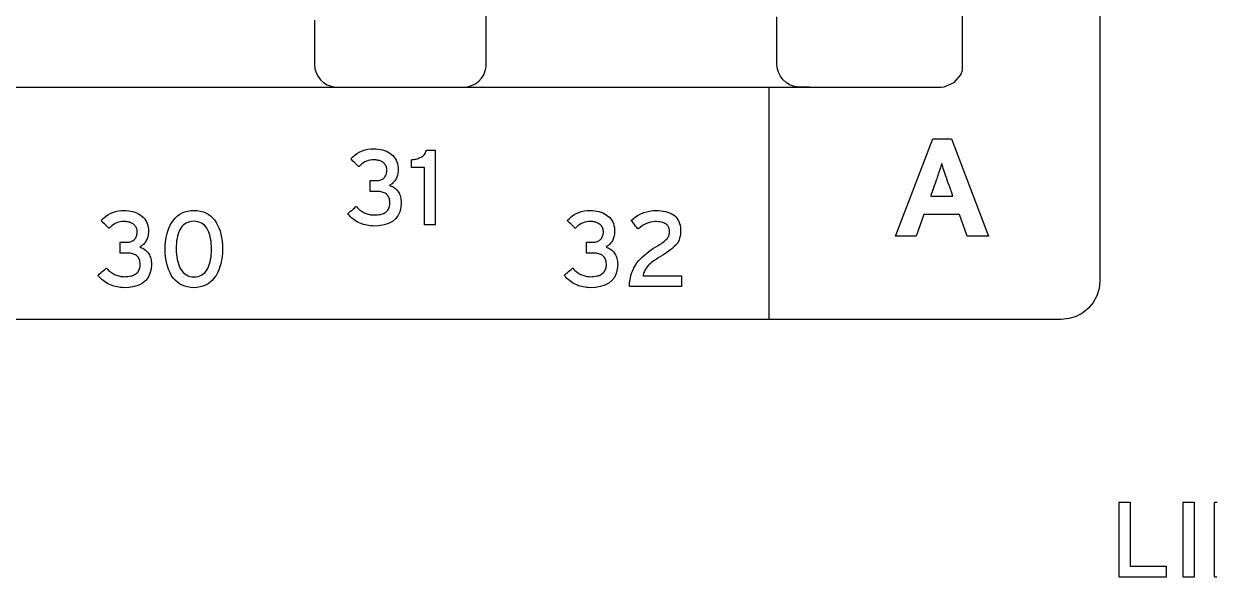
# Model space of a CAD drawing. Extents: x 1 to 47.7, y 0.2 to 35.
# Drawn here: x 36.083 to 37.63, y 12.995 to 13.713 of the extents above; entities that cross this region are included whole.
import ezdxf

# ---------------------------------------------------------------- set-up
doc = ezdxf.new("R2010")
doc.units = 0
doc.header["$MEASUREMENT"] = 0
doc.layers.add('8_0_____DWG', color=7, linetype='CONTINUOUS')

msp = doc.modelspace()

# ---------------------------------------------------------------- linework, layer by layer
at = {"layer": '8_0_____DWG'}
for points in [[(36.4597, 13.718), (36.4597, 13.6762), (36.4597, 13.6605), (36.4602, 13.6549), (36.4618, 13.6497), (36.4643, 13.645), (36.4675, 13.6408), (36.4715, 13.6372), (36.4761, 13.6344), (36.4813, 13.6324), (36.4868, 13.6314), (36.4913, 13.6313), (36.5031, 13.6313), (36.5237, 13.6313), (36.5498, 13.6313), (36.5783, 13.6313), (36.606, 13.6313), (36.6297, 13.6313), (36.6463, 13.6313), (36.6525, 13.6313), (36.6582, 13.6318), (36.6636, 13.6333), (36.6685, 13.6357), (36.6728, 13.6389), (36.6764, 13.6428), (36.6793, 13.6473), (36.6813, 13.6523), (36.6824, 13.6577), (36.6825, 13.6646), (36.6825, 13.6943), (36.6825, 13.7461)], [(36.0393, 13.6311), (36.1651, 13.6311), (36.2865, 13.6311), (36.4029, 13.6311), (36.5141, 13.6311), (36.6194, 13.6311), (36.7185, 13.6311), (36.811, 13.6311), (36.8963, 13.6311), (36.9361, 13.6311), (36.974, 13.6311), (37.0099, 13.6311), (37.0437, 13.6311), (37.0754, 13.6311), (37.105, 13.6311), (37.1323, 13.6311), (37.1573, 13.6311), (37.18, 13.6311), (37.2003, 13.6311), (37.2181, 13.6311), (37.2335, 13.6311), (37.2463, 13.6311), (37.2564, 13.6311), (37.2639, 13.6311), (37.2687, 13.6311), (37.2711, 13.6311), (37.273, 13.6312), (37.2768, 13.6316), (37.2898, 13.6371), (37.2984, 13.647), (37.3004, 13.6532), (37.3007, 13.6565), (37.3007, 13.6608), (37.3007, 13.6664), (37.3007, 13.6743), (37.3007, 13.6961), (37.3007, 13.7244)], [(37.4787, 13.7347), (37.4787, 13.7043), (37.4787, 13.6748), (37.4787, 13.6463), (37.4787, 13.6189), (37.4787, 13.5925), (37.4787, 13.5674), (37.4787, 13.5435), (37.4787, 13.521), (37.4787, 13.4999), (37.4787, 13.4802), (37.4787, 13.4621), (37.4787, 13.4455), (37.4787, 13.4307), (37.4787, 13.4176), (37.4787, 13.4064), (37.4787, 13.397), (37.4787, 13.3896), (37.4787, 13.3842), (37.4787, 13.3809), (37.4787, 13.3798), (37.4787, 13.3798), (37.4777, 13.3697), (37.4748, 13.3603), (37.4702, 13.3518), (37.4641, 13.3444), (37.4567, 13.3383), (37.4482, 13.3337), (37.4388, 13.3308), (37.4287, 13.3298), (37.4282, 13.3298), (37.4267, 13.3298), (37.4242, 13.3298), (37.4206, 13.3298), (37.4161, 13.3298), (37.4107, 13.3298), (37.4042, 13.3298), (37.3968, 13.3298), (37.3884, 13.3298), (37.3791, 13.3298), (37.3688, 13.3298), (37.3576, 13.3298), (37.3455, 13.3298), (37.3324, 13.3298), (37.3185, 13.3298), (37.3036, 13.3298), (37.2879, 13.3298), (37.2712, 13.3298), (37.2537, 13.3298), (37.2354, 13.3298), (37.2161, 13.3298), (37.196, 13.3298), (37.1751, 13.3298), (37.1534, 13.3298), (37.1073, 13.3298), (37.0581, 13.3298), (37.0056, 13.3298), (36.9501, 13.3298), (36.8914, 13.3298), (36.8298, 13.3298), (36.7652, 13.3298), (36.6978, 13.3298), (36.6276, 13.3298), (36.5546, 13.3298), (36.4789, 13.3298), (36.4007, 13.3298), (36.3198, 13.3298), (36.2365, 13.3298), (36.1508, 13.3298), (36.0627, 13.3298)], [(37.102, 13.6311), (37.1016, 13.6311), (37.1003, 13.6311), (37.0985, 13.6311), (37.0964, 13.6311), (37.0942, 13.6311), (37.0922, 13.6311), (37.0907, 13.6311), (37.0898, 13.6311), (37.0868, 13.6312), (37.0812, 13.6323), (37.0761, 13.6344), (37.0715, 13.6374), (37.0675, 13.6411), (37.0642, 13.6456), (37.0618, 13.6506), (37.0602, 13.6561), (37.0597, 13.662), (37.0597, 13.6786), (37.0597, 13.7227)], [(37.049, 13.6313), (37.049, 13.3298)], [(37.3067, 13.4377), (37.2967, 13.4658), (37.2505, 13.4658), (37.2406, 13.4377), (37.2135, 13.4377), (37.2619, 13.564), (37.2864, 13.564), (37.3344, 13.4377), (37.3067, 13.4377)], [(37.5038, 12.9951), (37.5038, 13.0923), (37.5179, 13.0923), (37.5179, 13.0094), (37.5648, 13.0094), (37.5648, 12.9951), (37.5038, 12.9951)], [(37.587, 12.9951), (37.587, 13.0923), (37.6011, 13.0923), (37.6011, 12.9951), (37.587, 12.9951)], [(37.6305, 12.9951), (37.6288, 12.9951), (37.6278, 12.9951), (37.6276, 12.9958), (37.6276, 13.0021), (37.6276, 13.0136), (37.6276, 13.0284), (37.6276, 13.0449), (37.6276, 13.0613), (37.6276, 13.0758), (37.6276, 13.0866), (37.6276, 13.092), (37.6279, 13.0923), (37.6291, 13.0923), (37.6309, 13.0923)]]:
    msp.add_lwpolyline(points, dxfattribs=at)
for points in [[(36.5722, 13.4813), (36.5716, 13.4749), (36.5702, 13.4692), (36.5679, 13.4643), (36.5647, 13.4602), (36.5607, 13.4568), (36.5558, 13.4542), (36.55, 13.4523), (36.5433, 13.4512), (36.5366, 13.4509), (36.5343, 13.451), (36.532, 13.4512), (36.5298, 13.4515), (36.5276, 13.452), (36.5254, 13.4525), (36.5233, 13.4531), (36.5211, 13.4538), (36.519, 13.4546), (36.5169, 13.4555), (36.5149, 13.4565), (36.513, 13.4577), (36.5112, 13.4589), (36.5095, 13.4601), (36.5079, 13.4615), (36.5064, 13.4629), (36.505, 13.4645), (36.5037, 13.4661), (36.5031, 13.4671), (36.5037, 13.4677), (36.505, 13.4688), (36.5066, 13.4702), (36.5084, 13.4717), (36.5102, 13.4733), (36.5118, 13.4747), (36.513, 13.4758), (36.5137, 13.4764), (36.5144, 13.4757), (36.5155, 13.4745), (36.5166, 13.4734), (36.5177, 13.4724), (36.5189, 13.4714), (36.5201, 13.4705), (36.5214, 13.4697), (36.5227, 13.4689), (36.524, 13.4682), (36.5254, 13.4676), (36.5268, 13.4671), (36.5282, 13.4666), (36.5296, 13.4662), (36.531, 13.4659), (36.5325, 13.4656), (36.5339, 13.4654), (36.5353, 13.4653), (36.5367, 13.4653), (36.539, 13.4653), (36.5414, 13.4655), (36.5435, 13.4657), (36.5455, 13.4661), (36.5473, 13.4666), (36.549, 13.4672), (36.5505, 13.4679), (36.5518, 13.4687), (36.553, 13.4696), (36.5539, 13.4706), (36.5548, 13.4717), (36.5556, 13.4728), (36.5562, 13.4741), (36.5567, 13.4754), (36.5571, 13.4768), (36.5574, 13.4783), (36.5575, 13.4799), (36.5576, 13.4816), (36.5575, 13.4832), (36.5572, 13.4847), (36.5569, 13.4862), (36.5565, 13.4875), (36.5559, 13.4888), (36.5552, 13.4899), (36.5544, 13.4909), (36.5535, 13.4919), (36.5525, 13.4927), (36.5514, 13.4934), (36.5502, 13.494), (36.5489, 13.4946), (36.5476, 13.495), (36.5461, 13.4954), (36.5446, 13.4957), (36.5431, 13.4958), (36.5414, 13.4959), (36.5404, 13.4959), (36.5398, 13.4959), (36.5388, 13.4959), (36.5375, 13.4959), (36.5361, 13.4959), (36.5346, 13.4959), (36.5333, 13.4959), (36.5323, 13.4959), (36.5317, 13.4959), (36.5317, 13.4961), (36.5317, 13.4971), (36.5317, 13.4988), (36.5317, 13.501), (36.5317, 13.5033), (36.5317, 13.5057), (36.5317, 13.5077), (36.5317, 13.5092), (36.5317, 13.51), (36.5318, 13.51), (36.5325, 13.51), (36.5336, 13.51), (36.535, 13.51), (36.5364, 13.51), (36.5378, 13.51), (36.5391, 13.51), (36.54, 13.51), (36.5403, 13.51), (36.5416, 13.5101), (36.543, 13.5102), (36.5443, 13.5105), (36.5456, 13.5108), (36.5467, 13.5112), (36.5478, 13.5118), (36.5487, 13.5124), (36.5496, 13.5132), (36.5504, 13.5141), (36.5511, 13.5149), (36.5517, 13.5159), (36.5522, 13.5168), (36.5527, 13.5179), (36.553, 13.5189), (36.5533, 13.52), (36.5535, 13.5212), (36.5536, 13.5224), (36.5536, 13.5235), (36.5536, 13.524), (36.5536, 13.5244), (36.5536, 13.5249), (36.5535, 13.5254), (36.5534, 13.526), (36.5533, 13.5265), (36.5532, 13.527), (36.5531, 13.5275), (36.5529, 13.5281), (36.5527, 13.5286), (36.5524, 13.5291), (36.5521, 13.5296), (36.5518, 13.5301), (36.5515, 13.5306), (36.5511, 13.531), (36.5507, 13.5315), (36.5503, 13.532), (36.5498, 13.5324), (36.5493, 13.5329), (36.5488, 13.5333), (36.5483, 13.5337), (36.5477, 13.5341), (36.547, 13.5345), (36.5464, 13.5348), (36.5457, 13.5352), (36.545, 13.5355), (36.5442, 13.5358), (36.5433, 13.536), (36.5425, 13.5362), (36.5415, 13.5364), (36.5406, 13.5366), (36.5395, 13.5367), (36.5385, 13.5368), (36.5374, 13.5368), (36.5362, 13.5368), (36.5341, 13.5368), (36.5318, 13.5365), (36.5295, 13.5359), (36.5273, 13.5352), (36.5252, 13.5342), (36.5231, 13.533), (36.5212, 13.5316), (36.5193, 13.5299), (36.5175, 13.5281), (36.517, 13.528), (36.5161, 13.5289), (36.5147, 13.5303), (36.513, 13.5319), (36.5113, 13.5337), (36.5096, 13.5353), (36.5082, 13.5367), (36.5072, 13.5377), (36.5068, 13.5381), (36.5095, 13.5408), (36.5124, 13.5433), (36.5154, 13.5454), (36.5186, 13.5472), (36.5219, 13.5486), (36.5254, 13.5498), (36.529, 13.5506), (36.5328, 13.5511), (36.5365, 13.5512), (36.5396, 13.5511), (36.5425, 13.5508), (36.5453, 13.5504), (36.5479, 13.5497), (36.5505, 13.5489), (36.5529, 13.5479), (36.5553, 13.5468), (36.5575, 13.5455), (36.5595, 13.544), (36.5614, 13.5423), (36.5631, 13.5405), (36.5645, 13.5385), (36.5657, 13.5364), (36.5667, 13.5341), (36.5674, 13.5317), (36.5679, 13.5292), (36.5682, 13.5264), (36.5683, 13.524), (36.5681, 13.5221), (36.568, 13.5204), (36.5677, 13.5187), (36.5674, 13.5171), (36.567, 13.5157), (36.5665, 13.5143), (36.5659, 13.513), (36.5653, 13.5118), (36.5646, 13.5107), (36.5638, 13.5096), (36.563, 13.5086), (36.5621, 13.5077), (36.5612, 13.5068), (36.5603, 13.5059), (36.5593, 13.5052), (36.5582, 13.5044), (36.5572, 13.5038), (36.5579, 13.5033), (36.5594, 13.5027), (36.5608, 13.5021), (36.5621, 13.5014), (36.5634, 13.5005), (36.5646, 13.4996), (36.5657, 13.4986), (36.5667, 13.4975), (36.5677, 13.4962), (36.5686, 13.4949), (36.5694, 13.4936), (36.5701, 13.4921), (36.5707, 13.4905), (36.5712, 13.4889), (36.5716, 13.4871), (36.5719, 13.4853), (36.5721, 13.4833)], [(36.6023, 13.4525), (36.6023, 13.4553), (36.6023, 13.4629), (36.6023, 13.4738), (36.6023, 13.4864), (36.6023, 13.4995), (36.6023, 13.5114), (36.6023, 13.5209), (36.6023, 13.5263), (36.6021, 13.527), (36.6009, 13.527), (36.5988, 13.527), (36.5961, 13.527), (36.5932, 13.527), (36.5903, 13.527), (36.5879, 13.527), (36.5862, 13.527), (36.5856, 13.527), (36.5856, 13.5274), (36.5856, 13.5284), (36.5856, 13.5299), (36.5856, 13.5316), (36.5856, 13.5333), (36.5856, 13.5349), (36.5856, 13.5362), (36.5856, 13.5369), (36.5864, 13.5371), (36.5881, 13.5373), (36.5898, 13.5376), (36.5913, 13.5379), (36.5928, 13.5383), (36.5943, 13.5387), (36.5957, 13.5393), (36.597, 13.5398), (36.5983, 13.5405), (36.5995, 13.5412), (36.6006, 13.542), (36.6015, 13.5429), (36.6024, 13.5439), (36.6032, 13.545), (36.6038, 13.5462), (36.6043, 13.5475), (36.6048, 13.5489), (36.6051, 13.5496), (36.6059, 13.5496), (36.6073, 13.5496), (36.6092, 13.5496), (36.6112, 13.5496), (36.6131, 13.5496), (36.6148, 13.5496), (36.6159, 13.5496), (36.6164, 13.5496), (36.6164, 13.5459), (36.6164, 13.536), (36.6164, 13.5219), (36.6164, 13.5053), (36.6164, 13.4883), (36.6164, 13.4727), (36.6164, 13.4605), (36.6164, 13.4534), (36.6162, 13.4525), (36.6152, 13.4525), (36.6134, 13.4525), (36.6112, 13.4525), (36.6087, 13.4525), (36.6063, 13.4525), (36.6042, 13.4525), (36.6028, 13.4525)], [(37.28, 13.5127), (37.279, 13.5156), (37.278, 13.5183), (37.2771, 13.5209), (37.2763, 13.5234), (37.2756, 13.5257), (37.2749, 13.528), (37.2743, 13.5301), (37.2737, 13.532), (37.2732, 13.5309), (37.2726, 13.5288), (37.2719, 13.5266), (37.2712, 13.5243), (37.2704, 13.5219), (37.2695, 13.5194), (37.2686, 13.5167), (37.2677, 13.5139), (37.2671, 13.5124), (37.2665, 13.5105), (37.2653, 13.5073), (37.2639, 13.5033), (37.2625, 13.4992), (37.2611, 13.4952), (37.26, 13.4921), (37.2593, 13.4901), (37.2594, 13.4898), (37.2614, 13.4898), (37.2651, 13.4898), (37.2699, 13.4898), (37.2752, 13.4898), (37.2803, 13.4898), (37.2845, 13.4898), (37.2873, 13.4898), (37.2881, 13.4898), (37.2876, 13.4911), (37.2866, 13.4939), (37.2853, 13.4975), (37.2839, 13.5017), (37.2824, 13.5058), (37.2812, 13.5093), (37.2803, 13.5118)], [(36.2481, 13.4013), (36.2476, 13.3948), (36.2462, 13.3892), (36.2439, 13.3843), (36.2407, 13.3801), (36.2366, 13.3767), (36.2317, 13.3741), (36.2259, 13.3723), (36.2193, 13.3712), (36.2125, 13.3709), (36.2102, 13.371), (36.208, 13.3712), (36.2058, 13.3715), (36.2035, 13.3719), (36.2014, 13.3724), (36.1992, 13.373), (36.1971, 13.3738), (36.195, 13.3746), (36.1929, 13.3755), (36.1909, 13.3765), (36.189, 13.3776), (36.1871, 13.3788), (36.1854, 13.3801), (36.1838, 13.3815), (36.1823, 13.3829), (36.1809, 13.3844), (36.1796, 13.386), (36.179, 13.387), (36.1797, 13.3876), (36.1809, 13.3887), (36.1826, 13.3901), (36.1843, 13.3917), (36.1861, 13.3933), (36.1878, 13.3947), (36.189, 13.3957), (36.1897, 13.3963), (36.1903, 13.3957), (36.1914, 13.3945), (36.1925, 13.3934), (36.1937, 13.3923), (36.1949, 13.3914), (36.1961, 13.3905), (36.1974, 13.3897), (36.1987, 13.3889), (36.2, 13.3882), (36.2014, 13.3876), (36.2028, 13.3871), (36.2042, 13.3866), (36.2056, 13.3862), (36.207, 13.3859), (36.2084, 13.3856), (36.2098, 13.3854), (36.2113, 13.3853), (36.2127, 13.3852), (36.215, 13.3853), (36.2173, 13.3854), (36.2195, 13.3857), (36.2215, 13.3861), (36.2233, 13.3865), (36.225, 13.3871), (36.2264, 13.3878), (36.2278, 13.3887), (36.2289, 13.3896), (36.2299, 13.3906), (36.2308, 13.3916), (36.2315, 13.3928), (36.2321, 13.394), (36.2326, 13.3954), (36.233, 13.3968), (36.2333, 13.3983), (36.2335, 13.3999), (36.2335, 13.4015), (36.2334, 13.4032), (36.2332, 13.4047), (36.2329, 13.4061), (36.2324, 13.4075), (36.2319, 13.4087), (36.2312, 13.4099), (36.2304, 13.4109), (36.2295, 13.4118), (36.2285, 13.4127), (36.2273, 13.4134), (36.2261, 13.414), (36.2249, 13.4145), (36.2235, 13.415), (36.2221, 13.4153), (36.2206, 13.4156), (36.219, 13.4158), (36.2174, 13.4159), (36.2164, 13.4159), (36.2158, 13.4159), (36.2148, 13.4159), (36.2135, 13.4159), (36.212, 13.4159), (36.2105, 13.4159), (36.2092, 13.4159), (36.2082, 13.4159), (36.2077, 13.4159), (36.2076, 13.4161), (36.2076, 13.4171), (36.2076, 13.4188), (36.2076, 13.4209), (36.2076, 13.4233), (36.2076, 13.4256), (36.2076, 13.4277), (36.2076, 13.4292), (36.2076, 13.43), (36.2078, 13.43), (36.2085, 13.43), (36.2095, 13.43), (36.2109, 13.43), (36.2124, 13.43), (36.2138, 13.43), (36.215, 13.43), (36.2159, 13.43), (36.2163, 13.43), (36.2176, 13.43), (36.219, 13.4302), (36.2203, 13.4304), (36.2215, 13.4308), (36.2227, 13.4312), (36.2237, 13.4318), (36.2247, 13.4324), (36.2256, 13.4332), (36.2264, 13.434), (36.2271, 13.4349), (36.2277, 13.4358), (36.2282, 13.4368), (36.2286, 13.4378), (36.229, 13.4389), (36.2293, 13.44), (36.2294, 13.4411), (36.2296, 13.4423), (36.2296, 13.4434), (36.2296, 13.4439), (36.2295, 13.4444), (36.2295, 13.4449), (36.2294, 13.4454), (36.2294, 13.4459), (36.2293, 13.4464), (36.2292, 13.447), (36.229, 13.4475), (36.2289, 13.448), (36.2286, 13.4486), (36.2284, 13.4491), (36.2281, 13.4496), (36.2278, 13.4501), (36.2274, 13.4505), (36.2271, 13.451), (36.2267, 13.4515), (36.2262, 13.4519), (36.2258, 13.4524), (36.2253, 13.4528), (36.2248, 13.4533), (36.2242, 13.4537), (36.2236, 13.4541), (36.223, 13.4544), (36.2223, 13.4548), (36.2216, 13.4551), (36.2209, 13.4554), (36.2201, 13.4557), (36.2193, 13.456), (36.2184, 13.4562), (36.2175, 13.4564), (36.2165, 13.4565), (36.2155, 13.4566), (36.2144, 13.4567), (36.2133, 13.4568), (36.2122, 13.4568), (36.2101, 13.4567), (36.2077, 13.4564), (36.2054, 13.4559), (36.2032, 13.4551), (36.2011, 13.4542), (36.1991, 13.453), (36.1971, 13.4515), (36.1953, 13.4499), (36.1935, 13.448), (36.1929, 13.448), (36.192, 13.4489), (36.1907, 13.4503), (36.189, 13.4519), (36.1872, 13.4536), (36.1856, 13.4553), (36.1841, 13.4567), (36.1831, 13.4577), (36.1828, 13.458), (36.1855, 13.4608), (36.1883, 13.4632), (36.1914, 13.4654), (36.1945, 13.4671), (36.1978, 13.4686), (36.2013, 13.4697), (36.2049, 13.4705), (36.2087, 13.471), (36.2125, 13.4712), (36.2155, 13.4711), (36.2184, 13.4708), (36.2212, 13.4703), (36.2239, 13.4697), (36.2264, 13.4689), (36.2289, 13.4679), (36.2312, 13.4668), (36.2334, 13.4654), (36.2355, 13.4639), (36.2374, 13.4623), (36.239, 13.4605), (36.2405, 13.4585), (36.2416, 13.4564), (36.2426, 13.4541), (36.2434, 13.4517), (36.2439, 13.4491), (36.2442, 13.4464), (36.2442, 13.444), (36.2441, 13.4421), (36.2439, 13.4403), (36.2437, 13.4387), (36.2433, 13.4371), (36.2429, 13.4356), (36.2424, 13.4342), (36.2419, 13.4329), (36.2413, 13.4318), (36.2405, 13.4306), (36.2398, 13.4296), (36.239, 13.4286), (36.2381, 13.4276), (36.2372, 13.4267), (36.2362, 13.4259), (36.2352, 13.4251), (36.2342, 13.4244), (36.2331, 13.4237), (36.2339, 13.4232), (36.2354, 13.4227), (36.2368, 13.4221), (36.2381, 13.4213), (36.2393, 13.4205), (36.2405, 13.4196), (36.2417, 13.4185), (36.2427, 13.4174), (36.2437, 13.4162), (36.2446, 13.4149), (36.2454, 13.4135), (36.2461, 13.412), (36.2467, 13.4105), (36.2472, 13.4088), (36.2476, 13.4071), (36.2479, 13.4052), (36.2481, 13.4033)], [(36.3403, 13.4212), (36.3401, 13.416), (36.3397, 13.4111), (36.3391, 13.4065), (36.3382, 13.402), (36.337, 13.3978), (36.3356, 13.3939), (36.3339, 13.3902), (36.3319, 13.3867), (36.3297, 13.3835), (36.3272, 13.3806), (36.3245, 13.3781), (36.3216, 13.3759), (36.3183, 13.3742), (36.3149, 13.3728), (36.3112, 13.3718), (36.3072, 13.3711), (36.303, 13.3709), (36.2988, 13.3711), (36.2949, 13.3718), (36.2913, 13.3728), (36.2878, 13.3741), (36.2846, 13.3759), (36.2817, 13.378), (36.279, 13.3805), (36.2765, 13.3833), (36.2743, 13.3865), (36.2724, 13.39), (36.2707, 13.3936), (36.2693, 13.3976), (36.2681, 13.4017), (36.2672, 13.4062), (36.2665, 13.4108), (36.2661, 13.4157), (36.266, 13.4209), (36.2661, 13.4261), (36.2665, 13.431), (36.2672, 13.4357), (36.2681, 13.4401), (36.2693, 13.4443), (36.2708, 13.4483), (36.2725, 13.452), (36.2745, 13.4555), (36.2767, 13.4587), (36.2792, 13.4616), (36.2819, 13.4641), (36.2849, 13.4662), (36.2881, 13.468), (36.2915, 13.4694), (36.2952, 13.4703), (36.2991, 13.4709), (36.3033, 13.4712), (36.3075, 13.4709), (36.3114, 13.4703), (36.3151, 13.4693), (36.3186, 13.468), (36.3218, 13.4662), (36.3247, 13.4641), (36.3274, 13.4617), (36.3299, 13.4588), (36.332, 13.4556), (36.334, 13.4522), (36.3356, 13.4485), (36.3371, 13.4446), (36.3382, 13.4404), (36.3391, 13.436), (36.3398, 13.4313), (36.3401, 13.4264)], [(36.8531, 13.4013), (36.8525, 13.3948), (36.8511, 13.3892), (36.8488, 13.3843), (36.8456, 13.3801), (36.8415, 13.3767), (36.8366, 13.3741), (36.8308, 13.3723), (36.8242, 13.3712), (36.8174, 13.3709), (36.8152, 13.371), (36.8129, 13.3712), (36.8107, 13.3715), (36.8085, 13.3719), (36.8063, 13.3724), (36.8041, 13.373), (36.802, 13.3738), (36.7999, 13.3746), (36.7978, 13.3755), (36.7958, 13.3765), (36.7939, 13.3776), (36.7921, 13.3788), (36.7904, 13.3801), (36.7888, 13.3815), (36.7873, 13.3829), (36.7859, 13.3844), (36.7846, 13.386), (36.7839, 13.387), (36.7846, 13.3876), (36.7859, 13.3887), (36.7875, 13.3901), (36.7893, 13.3917), (36.7911, 13.3933), (36.7927, 13.3947), (36.7939, 13.3957), (36.7946, 13.3963), (36.7952, 13.3957), (36.7963, 13.3945), (36.7974, 13.3934), (36.7986, 13.3923), (36.7998, 13.3914), (36.801, 13.3905), (36.8023, 13.3897), (36.8036, 13.3889), (36.8049, 13.3882), (36.8063, 13.3876), (36.8077, 13.3871), (36.8091, 13.3866), (36.8105, 13.3862), (36.8119, 13.3859), (36.8133, 13.3856), (36.8147, 13.3854), (36.8162, 13.3853), (36.8176, 13.3852), (36.8199, 13.3853), (36.8222, 13.3854), (36.8244, 13.3857), (36.8264, 13.3861), (36.8282, 13.3865), (36.8299, 13.3871), (36.8314, 13.3878), (36.8327, 13.3887), (36.8338, 13.3896), (36.8348, 13.3906), (36.8357, 13.3916), (36.8364, 13.3928), (36.837, 13.394), (36.8376, 13.3954), (36.838, 13.3968), (36.8382, 13.3983), (36.8384, 13.3999), (36.8384, 13.4015), (36.8383, 13.4032), (36.8381, 13.4047), (36.8378, 13.4061), (36.8373, 13.4075), (36.8368, 13.4087), (36.8361, 13.4099), (36.8353, 13.4109), (36.8344, 13.4118), (36.8334, 13.4127), (36.8323, 13.4134), (36.8311, 13.414), (36.8298, 13.4145), (36.8284, 13.415), (36.827, 13.4153), (36.8255, 13.4156), (36.8239, 13.4158), (36.8223, 13.4159), (36.8213, 13.4159), (36.8207, 13.4159), (36.8197, 13.4159), (36.8184, 13.4159), (36.8169, 13.4159), (36.8155, 13.4159), (36.8141, 13.4159), (36.8131, 13.4159), (36.8126, 13.4159), (36.8125, 13.4161), (36.8125, 13.4171), (36.8125, 13.4188), (36.8125, 13.4209), (36.8125, 13.4233), (36.8125, 13.4256), (36.8125, 13.4277), (36.8125, 13.4292), (36.8125, 13.43), (36.8127, 13.43), (36.8134, 13.43), (36.8145, 13.43), (36.8158, 13.43), (36.8173, 13.43), (36.8187, 13.43), (36.8199, 13.43), (36.8208, 13.43), (36.8212, 13.43), (36.8225, 13.43), (36.8239, 13.4302), (36.8252, 13.4304), (36.8264, 13.4308), (36.8276, 13.4312), (36.8286, 13.4318), (36.8296, 13.4324), (36.8305, 13.4332), (36.8313, 13.434), (36.832, 13.4349), (36.8326, 13.4358), (36.8331, 13.4368), (36.8335, 13.4378), (36.8339, 13.4389), (36.8342, 13.44), (36.8344, 13.4411), (36.8345, 13.4423), (36.8345, 13.4434), (36.8345, 13.4439), (36.8345, 13.4444), (36.8344, 13.4449), (36.8344, 13.4454), (36.8343, 13.4459), (36.8342, 13.4464), (36.8341, 13.447), (36.8339, 13.4475), (36.8338, 13.448), (36.8336, 13.4486), (36.8333, 13.4491), (36.833, 13.4496), (36.8327, 13.4501), (36.8324, 13.4505), (36.832, 13.451), (36.8316, 13.4515), (36.8311, 13.4519), (36.8307, 13.4524), (36.8302, 13.4528), (36.8297, 13.4533), (36.8291, 13.4537), (36.8285, 13.4541), (36.8279, 13.4544), (36.8272, 13.4548), (36.8265, 13.4551), (36.8258, 13.4554), (36.825, 13.4557), (36.8242, 13.456), (36.8233, 13.4562), (36.8224, 13.4564), (36.8214, 13.4565), (36.8204, 13.4566), (36.8193, 13.4567), (36.8182, 13.4568), (36.8171, 13.4568), (36.815, 13.4567), (36.8126, 13.4564), (36.8104, 13.4559), (36.8082, 13.4551), (36.806, 13.4542), (36.804, 13.453), (36.802, 13.4515), (36.8002, 13.4499), (36.7984, 13.448), (36.7979, 13.448), (36.7969, 13.4489), (36.7956, 13.4503), (36.7939, 13.4519), (36.7922, 13.4536), (36.7905, 13.4553), (36.789, 13.4567), (36.788, 13.4577), (36.7877, 13.458), (36.7904, 13.4608), (36.7933, 13.4632), (36.7963, 13.4654), (36.7994, 13.4671), (36.8028, 13.4686), (36.8062, 13.4697), (36.8098, 13.4705), (36.8136, 13.471), (36.8174, 13.4712), (36.8204, 13.4711), (36.8233, 13.4708), (36.8261, 13.4703), (36.8288, 13.4697), (36.8314, 13.4689), (36.8338, 13.4679), (36.8361, 13.4668), (36.8383, 13.4654), (36.8404, 13.4639), (36.8423, 13.4623), (36.8439, 13.4605), (36.8454, 13.4585), (36.8466, 13.4564), (36.8475, 13.4541), (36.8483, 13.4517), (36.8488, 13.4491), (36.8491, 13.4464), (36.8491, 13.444), (36.849, 13.4421), (36.8488, 13.4403), (36.8486, 13.4387), (36.8482, 13.4371), (36.8478, 13.4356), (36.8473, 13.4342), (36.8468, 13.4329), (36.8462, 13.4318), (36.8455, 13.4306), (36.8447, 13.4296), (36.8439, 13.4286), (36.843, 13.4276), (36.8421, 13.4267), (36.8411, 13.4259), (36.8402, 13.4251), (36.8391, 13.4244), (36.838, 13.4237), (36.8388, 13.4232), (36.8403, 13.4227), (36.8417, 13.4221), (36.843, 13.4213), (36.8443, 13.4205), (36.8454, 13.4196), (36.8466, 13.4185), (36.8476, 13.4174), (36.8486, 13.4162), (36.8495, 13.4149), (36.8503, 13.4135), (36.851, 13.412), (36.8516, 13.4105), (36.8521, 13.4088), (36.8525, 13.4071), (36.8528, 13.4052), (36.853, 13.4033)], [(36.8682, 13.3724), (36.8686, 13.3771), (36.8692, 13.3815), (36.8701, 13.3857), (36.8712, 13.3896), (36.8726, 13.3934), (36.8742, 13.3968), (36.876, 13.4001), (36.878, 13.403), (36.8803, 13.4058), (36.8827, 13.4084), (36.8853, 13.4109), (36.8879, 13.4133), (36.8907, 13.4156), (36.8935, 13.4178), (36.8964, 13.42), (36.8995, 13.422), (36.9026, 13.4239), (36.9054, 13.4255), (36.9074, 13.4268), (36.9093, 13.428), (36.911, 13.4292), (36.9125, 13.4303), (36.9139, 13.4314), (36.9151, 13.4325), (36.9162, 13.4335), (36.9171, 13.4345), (36.9178, 13.4355), (36.9184, 13.4364), (36.9189, 13.4374), (36.9194, 13.4384), (36.9198, 13.4395), (36.92, 13.4405), (36.9202, 13.4416), (36.9204, 13.4427), (36.9204, 13.4438), (36.9204, 13.4451), (36.9202, 13.4463), (36.92, 13.4475), (36.9196, 13.4487), (36.9192, 13.4497), (36.9186, 13.4507), (36.9179, 13.4516), (36.9171, 13.4525), (36.9162, 13.4533), (36.9152, 13.454), (36.914, 13.4547), (36.9126, 13.4552), (36.9112, 13.4557), (36.9095, 13.4561), (36.9078, 13.4563), (36.9059, 13.4565), (36.9038, 13.4566), (36.9014, 13.4566), (36.8986, 13.4564), (36.8958, 13.4559), (36.8931, 13.4551), (36.8905, 13.4542), (36.8879, 13.4529), (36.8854, 13.4515), (36.883, 13.4498), (36.8807, 13.4479), (36.8795, 13.4471), (36.8789, 13.4479), (36.8778, 13.4492), (36.8764, 13.4509), (36.8749, 13.4528), (36.8734, 13.4546), (36.8721, 13.4562), (36.8711, 13.4574), (36.8707, 13.458), (36.8731, 13.4602), (36.8764, 13.4627), (36.8798, 13.4649), (36.8833, 13.4668), (36.887, 13.4683), (36.8908, 13.4695), (36.8947, 13.4704), (36.8987, 13.4709), (36.9028, 13.4712), (36.9061, 13.4711), (36.9093, 13.4708), (36.9123, 13.4704), (36.9151, 13.4698), (36.9177, 13.4691), (36.9202, 13.4682), (36.9225, 13.4671), (36.9246, 13.4659), (36.9266, 13.4644), (36.9284, 13.4628), (36.9299, 13.461), (36.9313, 13.459), (36.9324, 13.4568), (36.9333, 13.4544), (36.934, 13.4519), (36.9345, 13.4492), (36.9347, 13.4463), (36.9348, 13.4435), (36.9347, 13.4412), (36.9344, 13.4389), (36.9339, 13.4368), (36.9334, 13.4347), (36.9327, 13.4328), (36.9318, 13.431), (36.9308, 13.4292), (36.9297, 13.4276), (36.9284, 13.4261), (36.9269, 13.4246), (36.9252, 13.423), (36.9233, 13.4214), (36.9213, 13.4198), (36.9191, 13.4182), (36.9167, 13.4166), (36.9142, 13.4149), (36.9115, 13.4133), (36.9086, 13.4115), (36.9058, 13.4098), (36.9033, 13.4081), (36.901, 13.4064), (36.8989, 13.4049), (36.897, 13.4034), (36.8953, 13.4019), (36.8937, 13.4005), (36.8924, 13.3991), (36.8913, 13.3978), (36.8902, 13.3964), (36.8893, 13.395), (36.8884, 13.3935), (36.8877, 13.3921), (36.8871, 13.3906), (36.8865, 13.3891), (36.8861, 13.3876), (36.8861, 13.3865), (36.889, 13.3865), (36.8946, 13.3865), (36.902, 13.3865), (36.9103, 13.3865), (36.9187, 13.3865), (36.9263, 13.3865), (36.9321, 13.3865), (36.9354, 13.3865), (36.9358, 13.3864), (36.9358, 13.3854), (36.9358, 13.3836), (36.9358, 13.3815), (36.9358, 13.3791), (36.9358, 13.3767), (36.9358, 13.3747), (36.9358, 13.3732), (36.9358, 13.3725), (36.9343, 13.3724), (36.9286, 13.3724), (36.9197, 13.3724), (36.909, 13.3724), (36.8975, 13.3724), (36.8865, 13.3724), (36.8771, 13.3724), (36.8706, 13.3724)], [(36.326, 13.4209), (36.326, 13.4245), (36.3257, 13.428), (36.3254, 13.4313), (36.3249, 13.4345), (36.3242, 13.4375), (36.3234, 13.4403), (36.3225, 13.443), (36.3214, 13.4456), (36.3201, 13.448), (36.3186, 13.4501), (36.317, 13.4519), (36.3151, 13.4535), (36.3131, 13.4547), (36.3109, 13.4557), (36.3084, 13.4565), (36.3058, 13.4569), (36.303, 13.4571), (36.3002, 13.4569), (36.2977, 13.4565), (36.2953, 13.4557), (36.2931, 13.4548), (36.2911, 13.4535), (36.2892, 13.452), (36.2876, 13.4502), (36.2862, 13.4481), (36.2849, 13.4458), (36.2838, 13.4433), (36.2828, 13.4406), (36.282, 13.4378), (36.2813, 13.4348), (36.2808, 13.4316), (36.2805, 13.4283), (36.2803, 13.4248), (36.2802, 13.4212), (36.2803, 13.4176), (36.2806, 13.4141), (36.2809, 13.4109), (36.2815, 13.4077), (36.2822, 13.4048), (36.283, 13.4019), (36.284, 13.3993), (36.2851, 13.3968), (36.2864, 13.3944), (36.2879, 13.3922), (36.2895, 13.3903), (36.2913, 13.3887), (36.2934, 13.3874), (36.2956, 13.3863), (36.2979, 13.3856), (36.3005, 13.3851), (36.3033, 13.385), (36.3061, 13.3851), (36.3087, 13.3856), (36.3111, 13.3863), (36.3133, 13.3874), (36.3154, 13.3887), (36.3172, 13.3902), (36.3188, 13.3921), (36.3203, 13.3943), (36.3215, 13.3966), (36.3225, 13.3991), (36.3235, 13.4017), (36.3242, 13.4045), (36.3249, 13.4075), (36.3254, 13.4106), (36.3257, 13.4139), (36.326, 13.4173)]]:
    msp.add_lwpolyline(points, close=True, dxfattribs=at)

doc.saveas('drawing.dxf')
